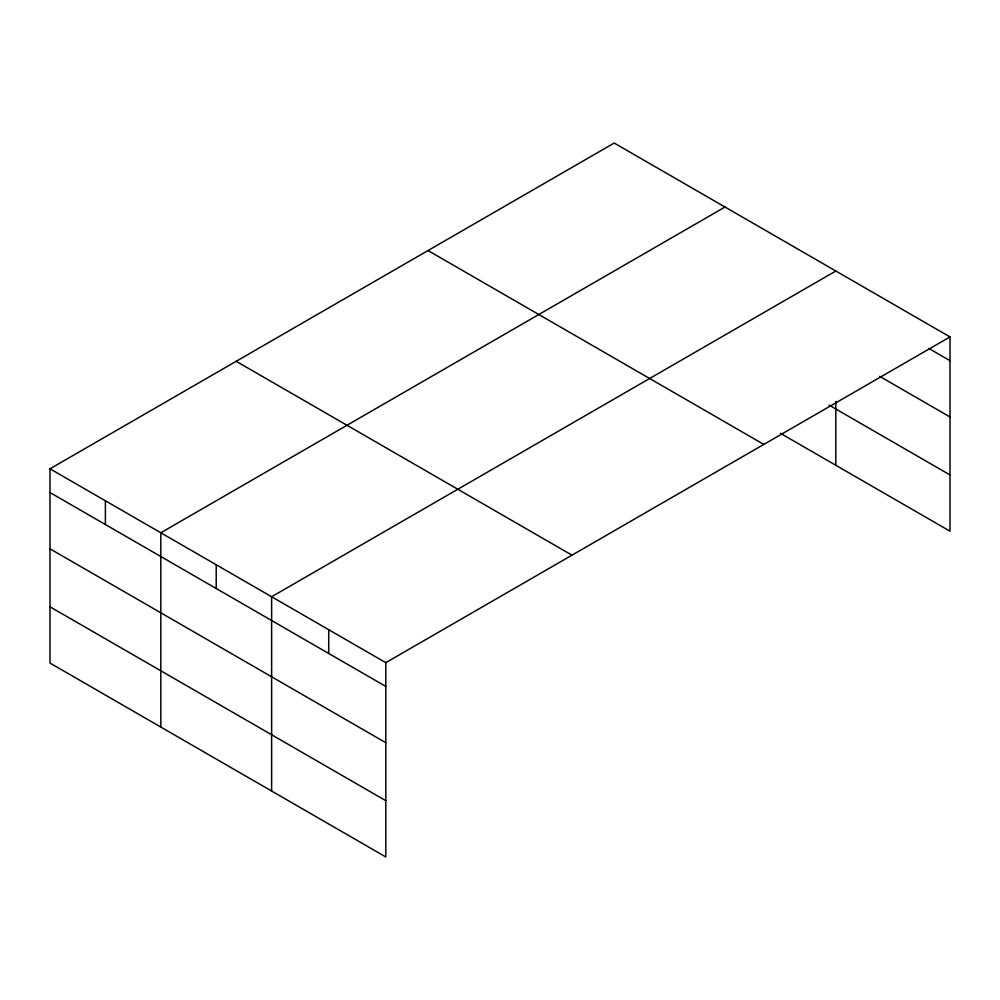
<?xml version="1.0" encoding="UTF-8"?>
<svg xmlns="http://www.w3.org/2000/svg" width="1000" height="1000" viewBox="0 0 1000 1000"><rect width="100%" height="100%" fill="white"/><g stroke="black" fill="none" stroke-linecap="round" stroke-linejoin="round"><path stroke-width="1.5" d="M780.425 433.3L950 531.2L950 336.925L614.2 143.05L50 468.8L50 663.075L385.8 856.95L385.8 662.663L50 468.8M725.013 207.025L160.812 532.775L160.812 727.05M835.825 271.012L271.625 596.75L271.625 791.025M385.8 662.663L950 336.925M928.763 348.413L950 360.675M879.638 376.337L950 416.95M829.075 405.112L950 474.938M428.013 250.55L763.812 444.412M236.188 361.3L571.987 555.175M50 492.55L385.8 686.425M50 548.825L385.8 742.7M50 606.8L385.8 800.675M835.825 401.388L835.825 465.288M328.713 629.7L328.713 653.462M216.213 564.763L216.213 588.513M105.4 500.788L105.4 524.538"/></g></svg>
